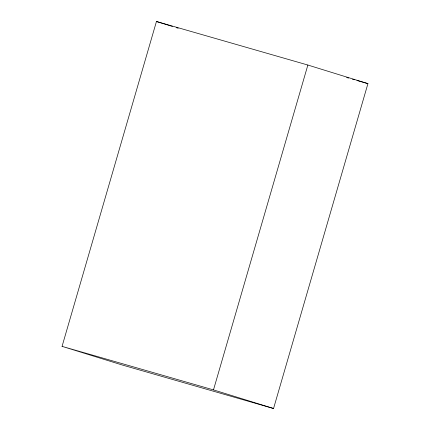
<?xml version="1.0" encoding="UTF-8"?>
<svg xmlns="http://www.w3.org/2000/svg" width="430" height="430" viewBox="0 0 430 430"><rect width="100%" height="100%" fill="white"/><g stroke="black" fill="none" stroke-linecap="round" stroke-linejoin="round"><path stroke-width="0.64" d="M62.065 346.365L156.45 21.5L307.864 65.037L367.935 83.635L273.55 408.5L122.136 364.962L62.065 346.365L213.484 389.902L273.55 408.5M213.484 389.902L307.864 65.037M346.671 77.524L348.601 78.077M352.471 79.19L354.401 79.743M356.981 80.485L367.935 83.635M156.45 21.5L172.425 26.445M176.257 27.633L178.176 28.23"/></g></svg>
